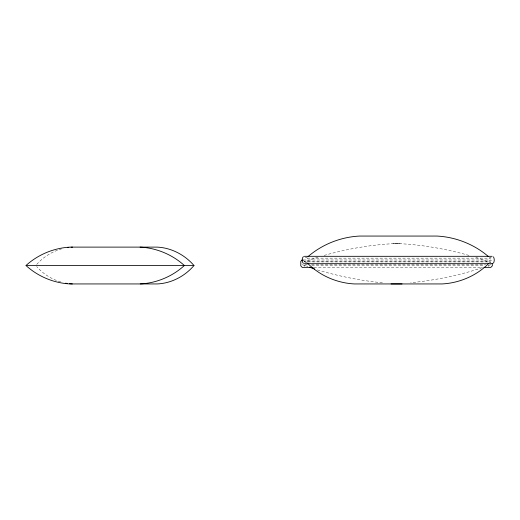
<?xml version="1.0" encoding="UTF-8"?>
<svg xmlns="http://www.w3.org/2000/svg" width="520" height="520" viewBox="0 0 520 520"><rect width="100%" height="100%" fill="white"/><g stroke="black" fill="none" stroke-linecap="round" stroke-linejoin="round"><path stroke-width="0.39" stroke-dasharray="2.6 1.95" d="M305.864 261.839L305.617 262.762M317.993 257.114L304.35 261.892L488.735 261.892C488.183 259.656 492.453 259.331 492.291 261.839M304.233 266.442L304.48 265.525L307.723 265.525M491.062 257.238L490.815 258.161L305.695 258.161L305.448 257.238M306.111 262.762L307.71 261.839M490.568 257.238L488.969 258.161M36.725 264.44C43.316 256.958 52.045 251.622 61.6 248.853M482.255 267.657C459.128 275.535 434.967 280.261 410.69 282.763M488.209 265.57L490.445 264.791L488.826 264.791M324.129 255.417C348.887 248.443 374.478 244.049 400.225 243.431L392.86 243.431C418.606 244.049 444.197 248.443 468.962 255.417M303.446 260L490.445 260M307.502 264.791L302.64 264.791L307.853 266.617M311.545 264.791L485.582 264.791M311.779 265.525L484.549 265.525M313.969 267.365L482.352 267.365M382.395 282.763C360.165 280.625 338.195 276.075 316.791 269.744M488.8 261.839L490.393 262.762M307.534 258.161L305.942 257.238M475.846 257.374L488.605 261.839M60.684 281.925C51.434 279.175 43.062 273.845 36.699 266.591M303.557 260.247L304.48 261.839L490.64 261.839L490.887 262.762M488.852 266.442L488.605 265.525"/><path stroke-width="0.78" d="M300.859 261.365L301.717 260.247L303.115 260.065M492.226 266L490.925 267.3M493.46 263.146C494.507 261.385 494.507 258.615 493.46 256.854M193.986 265.525C184.834 276.224 171.392 283.322 157.255 283.94L70.096 283.94C53.963 283.14 38.084 276.536 26.137 265.661L26.234 265.291C38.239 254.469 54.139 247.91 70.284 247.111L157.066 247.111C171.262 247.722 184.75 254.826 193.986 265.525L26 265.525M488.741 263.419C476.56 275.756 459.433 283.03 442.182 283.94L354.328 283.94C337.071 283.03 319.95 275.756 307.769 263.419M308.042 256.601C322.238 244.328 340.801 237.01 359.535 236.061L436.976 236.061C455.709 237.01 474.266 244.328 488.469 256.601M303.427 256.562C301.743 258.141 301.743 261.859 303.427 263.439M67.347 247.553L68.835 247.429M71.064 247.24L72.553 247.111M140.251 283.94C156.383 283.14 172.269 276.536 184.21 265.661L184.119 265.291C172.107 254.469 156.208 247.91 140.062 247.111M391.021 283.94L402.064 283.94M304.35 256.315L492.161 256.315M304.35 263.686L492.161 263.686M302.64 267.365L313.163 267.365M483.971 267.365L490.445 267.365M69.388 283.68L72.365 283.94M65.722 283.166L67.158 283.491M309.342 267.137L314.555 268.964M302.159 267.3L300.859 266M492.291 263.315L492.291 265.525M300.794 261.839L300.794 265.525"/></g></svg>
